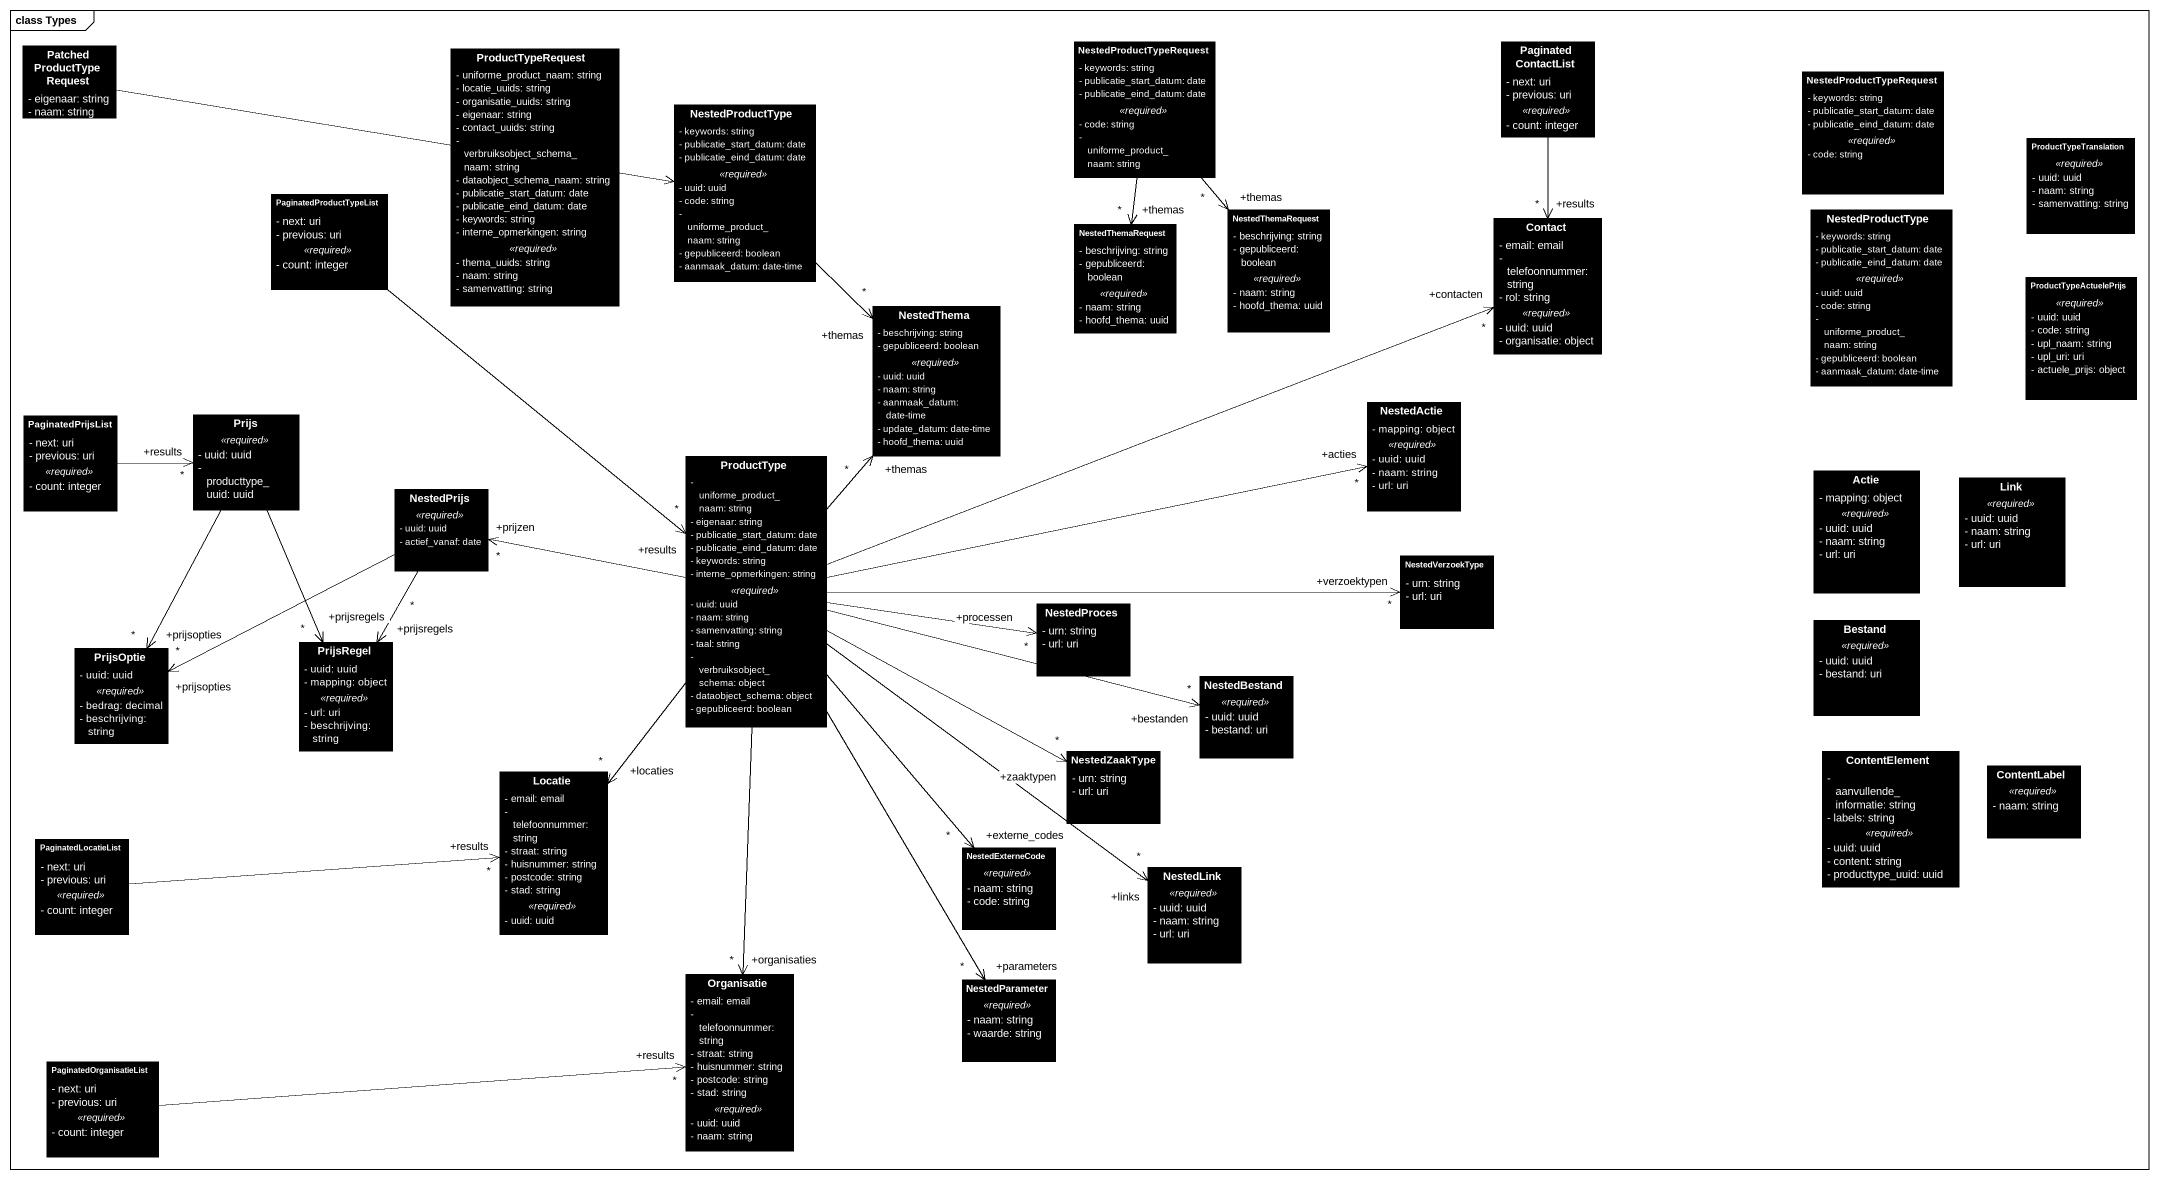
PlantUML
@startuml
mainframe class Types
hide circle
hide empty members
skinparam classAttributeIconSize 0
class PatchedProductTypeRequest #000000 {
  - eigenaar: string
  - naam: string
}
class ProductTypeRequest #000000 {
  - uniforme_product_naam: string
  - locatie_uuids: string
  - organisatie_uuids: string
  - eigenaar: string
  - contact_uuids: string
  - verbruiksobject_schema_naam: string
  - dataobject_schema_naam: string
  - publicatie_start_datum: date
  - publicatie_eind_datum: date
  - keywords: string
  - interne_opmerkingen: string
  .. <<required>> ..
  - thema_uuids: string
  - naam: string
  - samenvatting: string
}
class NestedProductTypeRequest #000000 {
  - keywords: string
  - publicatie_start_datum: date
  - publicatie_eind_datum: date
  .. <<required>> ..
  - code: string
  - uniforme_product_naam: string
}
class PaginatedContactList #000000 {
  - next: uri
  - previous: uri
  .. <<required>> ..
  - count: integer
}
class NestedProductType #000000 {
  - keywords: string
  - publicatie_start_datum: date
  - publicatie_eind_datum: date
  .. <<required>> ..
  - uuid: uuid
  - code: string
  - uniforme_product_naam: string
  - gepubliceerd: boolean
  - aanmaak_datum: date-time
}
class "NestedProductTypeRequest" as NestedProductTypeRequest_2 #000000 {
  - keywords: string
  - publicatie_start_datum: date
  - publicatie_eind_datum: date
  .. <<required>> ..
  - code: string
}
class ProductTypeTranslation #000000 {
  .. <<required>> ..
  - uuid: uuid
  - naam: string
  - samenvatting: string
}
class PaginatedProductTypeList #000000 {
  - next: uri
  - previous: uri
  .. <<required>> ..
  - count: integer
}
class NestedThemaRequest #000000 {
  - beschrijving: string
  - gepubliceerd: boolean
  .. <<required>> ..
  - naam: string
  - hoofd_thema: uuid
}
class "NestedThemaRequest" as NestedThemaRequest_2 #000000 {
  - beschrijving: string
  - gepubliceerd: boolean
  .. <<required>> ..
  - naam: string
  - hoofd_thema: uuid
}
class Contact #000000 {
  - email: email
  - telefoonnummer: string
  - rol: string
  .. <<required>> ..
  - uuid: uuid
  - organisatie: object
}
class "NestedProductType" as NestedProductType_2 #000000 {
  - keywords: string
  - publicatie_start_datum: date
  - publicatie_eind_datum: date
  .. <<required>> ..
  - uuid: uuid
  - code: string
  - uniforme_product_naam: string
  - gepubliceerd: boolean
  - aanmaak_datum: date-time
}
class ProductTypeActuelePrijs #000000 {
  .. <<required>> ..
  - uuid: uuid
  - code: string
  - upl_naam: string
  - upl_uri: uri
  - actuele_prijs: object
}
class NestedThema #000000 {
  - beschrijving: string
  - gepubliceerd: boolean
  .. <<required>> ..
  - uuid: uuid
  - naam: string
  - aanmaak_datum: date-time
  - update_datum: date-time
  - hoofd_thema: uuid
}
class PaginatedPrijsList #000000 {
  - next: uri
  - previous: uri
  .. <<required>> ..
  - count: integer
}
class Prijs #000000 {
  .. <<required>> ..
  - uuid: uuid
  - producttype_uuid: uuid
}
class NestedActie #000000 {
  - mapping: object
  .. <<required>> ..
  - uuid: uuid
  - naam: string
  - url: uri
}
class ProductType #000000 {
  - uniforme_product_naam: string
  - eigenaar: string
  - publicatie_start_datum: date
  - publicatie_eind_datum: date
  - keywords: string
  - interne_opmerkingen: string
  .. <<required>> ..
  - uuid: uuid
  - naam: string
  - samenvatting: string
  - taal: string
  - verbruiksobject_schema: object
  - dataobject_schema: object
  - gepubliceerd: boolean
}
class Actie #000000 {
  - mapping: object
  .. <<required>> ..
  - uuid: uuid
  - naam: string
  - url: uri
}
class Link #000000 {
  .. <<required>> ..
  - uuid: uuid
  - naam: string
  - url: uri
}
class NestedPrijs #000000 {
  .. <<required>> ..
  - uuid: uuid
  - actief_vanaf: date
}
class NestedVerzoekType #000000 {
  - urn: string
  - url: uri
}
class NestedProces #000000 {
  - urn: string
  - url: uri
}
class PrijsOptie #000000 {
  - uuid: uuid
  .. <<required>> ..
  - bedrag: decimal
  - beschrijving: string
}
class PrijsRegel #000000 {
  - uuid: uuid
  - mapping: object
  .. <<required>> ..
  - url: uri
  - beschrijving: string
}
class Bestand #000000 {
  .. <<required>> ..
  - uuid: uuid
  - bestand: uri
}
class NestedBestand #000000 {
  .. <<required>> ..
  - uuid: uuid
  - bestand: uri
}
class NestedZaakType #000000 {
  - urn: string
  - url: uri
}
class ContentElement #000000 {
  - aanvullende_informatie: string
  - labels: string
  .. <<required>> ..
  - uuid: uuid
  - content: string
  - producttype_uuid: uuid
}
class Locatie #000000 {
  - email: email
  - telefoonnummer: string
  - straat: string
  - huisnummer: string
  - postcode: string
  - stad: string
  .. <<required>> ..
  - uuid: uuid
}
class ContentLabel #000000 {
  .. <<required>> ..
  - naam: string
}
class PaginatedLocatieList #000000 {
  - next: uri
  - previous: uri
  .. <<required>> ..
  - count: integer
}
class NestedExterneCode #000000 {
  .. <<required>> ..
  - naam: string
  - code: string
}
class NestedLink #000000 {
  .. <<required>> ..
  - uuid: uuid
  - naam: string
  - url: uri
}
class Organisatie #000000 {
  - email: email
  - telefoonnummer: string
  - straat: string
  - huisnummer: string
  - postcode: string
  - stad: string
  .. <<required>> ..
  - uuid: uuid
  - naam: string
}
class NestedParameter #000000 {
  .. <<required>> ..
  - naam: string
  - waarde: string
}
class PaginatedOrganisatieList #000000 {
  - next: uri
  - previous: uri
  .. <<required>> ..
  - count: integer
}
PatchedProductTypeRequest -right-> NestedProductType
NestedProductTypeRequest --> "+themas\n*" NestedThemaRequest
NestedProductTypeRequest --> "+themas\n*" NestedThemaRequest_2
PaginatedContactList --> "+results\n*" Contact
NestedProductType --> "+themas\n*" NestedThema
PaginatedProductTypeList --> "+results\n*" ProductType
PaginatedPrijsList -right-> "+results\n*" Prijs
Prijs --> "+prijsopties\n*" PrijsOptie
Prijs --> "+prijsregels\n*" PrijsRegel
ProductType -right-> "+contacten\n*" Contact
ProductType -up-> "+themas\n*" NestedThema
ProductType -right-> "+acties\n*" NestedActie
ProductType -left-> "+prijzen\n*" NestedPrijs
ProductType -right-> "+verzoektypen\n*" NestedVerzoekType
ProductType -right-> "+processen\n*" NestedProces
ProductType -right-> "+bestanden\n*" NestedBestand
ProductType -right-> "+zaaktypen\n*" NestedZaakType
ProductType --> "+locaties\n*" Locatie
ProductType --> "+externe_codes\n*" NestedExterneCode
ProductType --> "+links\n*" NestedLink
ProductType --> "+organisaties\n*" Organisatie
ProductType --> "+parameters\n*" NestedParameter
NestedPrijs -left-> "+prijsopties\n*" PrijsOptie
NestedPrijs --> "+prijsregels\n*" PrijsRegel
PaginatedLocatieList -right-> "+results\n*" Locatie
PaginatedOrganisatieList -right-> "+results\n*" Organisatie
@enduml
